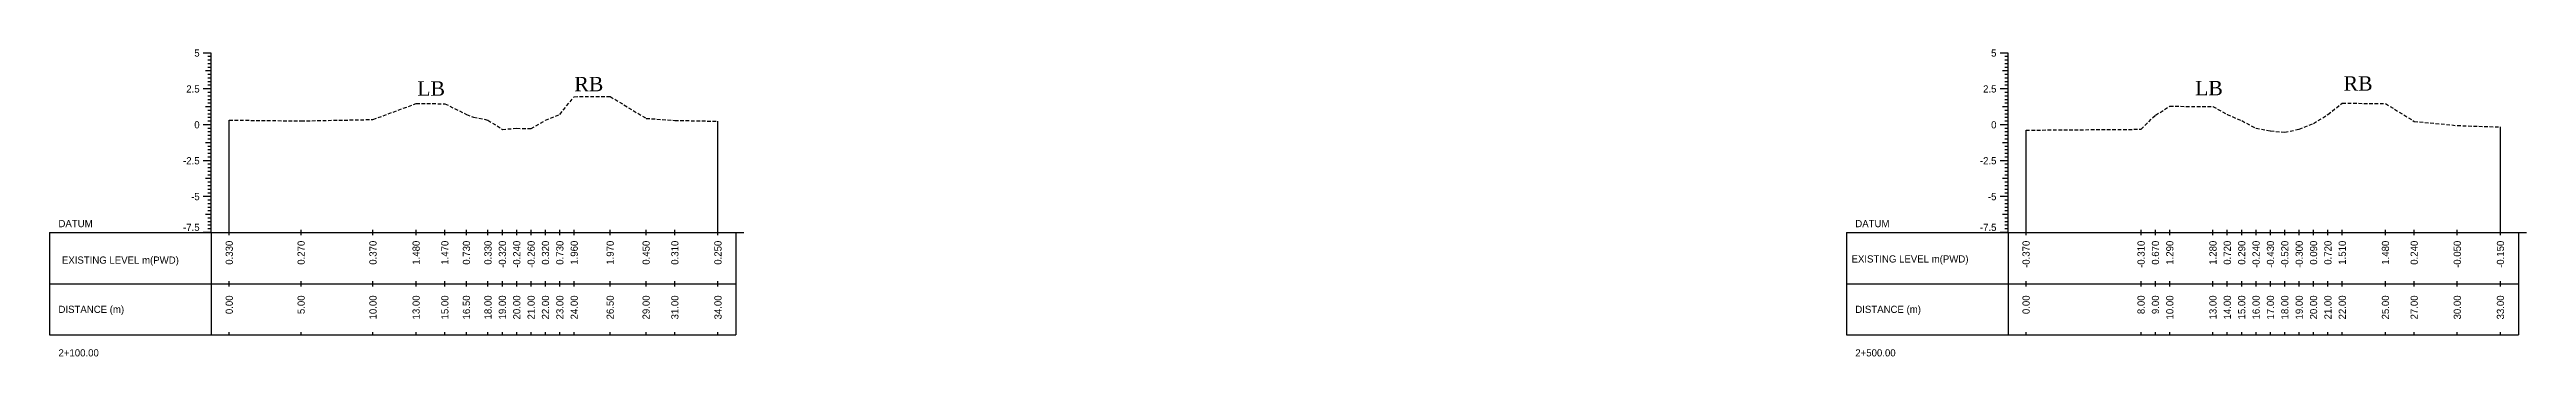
# Model space of a CAD drawing. Header units: inches. Extents: x 4752 to 6808, y -1487 to -426.
# Drawn here: x 5782.6 to 5954.9, y -1233.6 to -1212.2 of the extents above; entities that cross this region are included whole.
import ezdxf
from ezdxf.enums import TextEntityAlignment as Align

# ---------------------------------------------------------------- set-up
doc = ezdxf.new("R2010")
doc.units = ezdxf.units.IN
doc.header["$MEASUREMENT"] = 0
doc.linetypes.add('HIDDEN', pattern=[0.375, 0.25, -0.125])
doc.layers.add('CS_Drawing', color=7, linetype='Continuous')
doc.layers.add('GL', color=3, linetype='HIDDEN')
doc.styles.add('romans', font='romans.shx')

msp = doc.modelspace()

# ---------------------------------------------------------------- linework, layer by layer
at = {"layer": 'CS_Drawing'}
for p, q in [((5793.86, -1212.49), (5793.3, -1212.49)), ((5793.86, -1212.49), (5793.46, -1212.49)), ((5793.86, -1212.49), (5793.63, -1212.49)), ((5793.86, -1212.74), (5793.63, -1212.74)), ((5793.86, -1212.99), (5793.63, -1212.99)), ((5793.86, -1224.99), (5793.86, -1212.49)), ((5918.86, -1212.49), (5918.3, -1212.49)), ((5918.86, -1212.49), (5918.46, -1212.49)), ((5918.86, -1212.49), (5918.63, -1212.49)), ((5918.86, -1212.74), (5918.63, -1212.74)), ((5918.86, -1212.99), (5918.63, -1212.99)), ((5918.86, -1224.99), (5918.86, -1212.49)), ((5793.86, -1213.74), (5793.46, -1213.74)), ((5793.86, -1213.24), (5793.63, -1213.24)), ((5793.86, -1213.49), (5793.63, -1213.49)), ((5793.86, -1213.74), (5793.63, -1213.74)), ((5793.86, -1213.99), (5793.63, -1213.99)), ((5793.86, -1214.24), (5793.63, -1214.24)), ((5793.86, -1214.49), (5793.63, -1214.49)), ((5793.86, -1214.74), (5793.63, -1214.74)), ((5918.86, -1213.74), (5918.46, -1213.74)), ((5918.86, -1213.24), (5918.63, -1213.24)), ((5918.86, -1213.49), (5918.63, -1213.49)), ((5918.86, -1213.74), (5918.63, -1213.74)), ((5918.86, -1213.99), (5918.63, -1213.99)), ((5918.86, -1214.24), (5918.63, -1214.24)), ((5918.86, -1214.49), (5918.63, -1214.49)), ((5918.86, -1214.74), (5918.63, -1214.74)), ((5793.86, -1214.99), (5793.3, -1214.99)), ((5793.86, -1214.99), (5793.46, -1214.99)), ((5793.86, -1216.24), (5793.46, -1216.24)), ((5793.86, -1214.99), (5793.63, -1214.99)), ((5793.86, -1215.24), (5793.63, -1215.24)), ((5793.86, -1215.49), (5793.63, -1215.49)), ((5793.86, -1215.74), (5793.63, -1215.74)), ((5793.86, -1215.99), (5793.63, -1215.99)), ((5793.86, -1216.24), (5793.63, -1216.24)), ((5793.86, -1216.49), (5793.63, -1216.49)), ((5918.86, -1214.99), (5918.3, -1214.99)), ((5918.86, -1214.99), (5918.46, -1214.99)), ((5918.86, -1216.24), (5918.46, -1216.24)), ((5918.86, -1214.99), (5918.63, -1214.99)), ((5918.86, -1215.24), (5918.63, -1215.24)), ((5918.86, -1215.49), (5918.63, -1215.49)), ((5918.86, -1215.74), (5918.63, -1215.74)), ((5918.86, -1215.99), (5918.63, -1215.99)), ((5918.86, -1216.24), (5918.63, -1216.24)), ((5918.86, -1216.49), (5918.63, -1216.49)), ((5793.86, -1217.49), (5793.3, -1217.49)), ((5793.86, -1217.49), (5793.46, -1217.49)), ((5793.86, -1216.74), (5793.63, -1216.74)), ((5793.86, -1216.99), (5793.63, -1216.99)), ((5793.86, -1217.24), (5793.63, -1217.24)), ((5793.86, -1217.49), (5793.63, -1217.49)), ((5793.86, -1217.74), (5793.63, -1217.74)), ((5793.86, -1217.99), (5793.63, -1217.99)), ((5793.86, -1218.24), (5793.63, -1218.24)), ((5795.11, -1224.99), (5795.11, -1217.16)), ((5829.11, -1224.99), (5829.11, -1217.24)), ((5918.86, -1217.49), (5918.3, -1217.49)), ((5918.86, -1217.49), (5918.46, -1217.49)), ((5918.86, -1216.74), (5918.63, -1216.74)), ((5918.86, -1216.99), (5918.63, -1216.99)), ((5918.86, -1217.24), (5918.63, -1217.24)), ((5918.86, -1217.49), (5918.63, -1217.49)), ((5918.86, -1217.74), (5918.63, -1217.74)), ((5918.86, -1217.99), (5918.63, -1217.99)), ((5918.86, -1218.24), (5918.63, -1218.24)), ((5920.11, -1224.99), (5920.11, -1217.86)), ((5953.11, -1224.99), (5953.11, -1217.64)), ((5793.86, -1218.74), (5793.46, -1218.74)), ((5793.86, -1218.49), (5793.63, -1218.49)), ((5793.86, -1218.74), (5793.63, -1218.74)), ((5793.86, -1218.99), (5793.63, -1218.99)), ((5793.86, -1219.24), (5793.63, -1219.24)), ((5793.86, -1219.49), (5793.63, -1219.49)), ((5793.86, -1219.74), (5793.63, -1219.74)), ((5918.86, -1218.74), (5918.46, -1218.74)), ((5918.86, -1218.49), (5918.63, -1218.49)), ((5918.86, -1218.74), (5918.63, -1218.74)), ((5918.86, -1218.99), (5918.63, -1218.99)), ((5918.86, -1219.24), (5918.63, -1219.24)), ((5918.86, -1219.49), (5918.63, -1219.49)), ((5918.86, -1219.74), (5918.63, -1219.74)), ((5793.86, -1219.99), (5793.3, -1219.99)), ((5793.86, -1219.99), (5793.46, -1219.99)), ((5793.86, -1221.24), (5793.46, -1221.24)), ((5793.86, -1219.99), (5793.63, -1219.99)), ((5793.86, -1220.24), (5793.63, -1220.24)), ((5793.86, -1220.49), (5793.63, -1220.49)), ((5793.86, -1220.74), (5793.63, -1220.74)), ((5793.86, -1220.99), (5793.63, -1220.99)), ((5793.86, -1221.24), (5793.63, -1221.24)), ((5793.86, -1221.49), (5793.63, -1221.49)), ((5918.86, -1219.99), (5918.3, -1219.99)), ((5918.86, -1219.99), (5918.46, -1219.99)), ((5918.86, -1221.24), (5918.46, -1221.24)), ((5918.86, -1219.99), (5918.63, -1219.99)), ((5918.86, -1220.24), (5918.63, -1220.24)), ((5918.86, -1220.49), (5918.63, -1220.49)), ((5918.86, -1220.74), (5918.63, -1220.74)), ((5918.86, -1220.99), (5918.63, -1220.99)), ((5918.86, -1221.24), (5918.63, -1221.24)), ((5918.86, -1221.49), (5918.63, -1221.49)), ((5793.86, -1222.49), (5793.3, -1222.49)), ((5793.86, -1222.49), (5793.46, -1222.49)), ((5793.86, -1221.74), (5793.63, -1221.74)), ((5793.86, -1221.99), (5793.63, -1221.99)), ((5793.86, -1222.24), (5793.63, -1222.24)), ((5793.86, -1222.49), (5793.63, -1222.49)), ((5793.86, -1222.74), (5793.63, -1222.74)), ((5793.86, -1222.99), (5793.63, -1222.99)), ((5793.86, -1223.24), (5793.63, -1223.24)), ((5918.86, -1222.49), (5918.3, -1222.49)), ((5918.86, -1222.49), (5918.46, -1222.49)), ((5918.86, -1221.74), (5918.63, -1221.74)), ((5918.86, -1221.99), (5918.63, -1221.99)), ((5918.86, -1222.24), (5918.63, -1222.24)), ((5918.86, -1222.49), (5918.63, -1222.49)), ((5918.86, -1222.74), (5918.63, -1222.74)), ((5918.86, -1222.99), (5918.63, -1222.99)), ((5918.86, -1223.24), (5918.63, -1223.24)), ((5782.61, -1224.99), (5793.86, -1224.99)), ((5782.61, -1224.99), (5782.61, -1232.12)), ((5793.86, -1224.99), (5793.3, -1224.99)), ((5793.86, -1223.74), (5793.46, -1223.74)), ((5793.86, -1224.99), (5793.46, -1224.99)), ((5793.86, -1223.49), (5793.63, -1223.49)), ((5793.86, -1223.74), (5793.63, -1223.74)), ((5793.86, -1223.99), (5793.63, -1223.99)), ((5793.86, -1224.24), (5793.63, -1224.24)), ((5793.86, -1224.49), (5793.63, -1224.49)), ((5793.86, -1224.74), (5793.63, -1224.74)), ((5793.86, -1224.99), (5793.63, -1224.99)), ((5793.86, -1224.99), (5830.36, -1224.99)), ((5793.86, -1224.99), (5793.86, -1232.12)), ((5795.11, -1225.18), (5795.11, -1224.81)), ((5800.11, -1225.18), (5800.11, -1224.81)), ((5805.11, -1225.18), (5805.11, -1224.81)), ((5808.11, -1225.18), (5808.11, -1224.81)), ((5810.11, -1225.18), (5810.11, -1224.81)), ((5811.61, -1225.18), (5811.61, -1224.81)), ((5813.11, -1225.18), (5813.11, -1224.81)), ((5814.11, -1225.18), (5814.11, -1224.81)), ((5815.11, -1225.18), (5815.11, -1224.81)), ((5816.11, -1225.18), (5816.11, -1224.81)), ((5817.11, -1225.18), (5817.11, -1224.81)), ((5818.11, -1225.18), (5818.11, -1224.81)), ((5819.11, -1225.18), (5819.11, -1224.81)), ((5821.61, -1225.18), (5821.61, -1224.81)), ((5824.11, -1225.18), (5824.11, -1224.81)), ((5826.11, -1225.18), (5826.11, -1224.81)), ((5829.11, -1225.18), (5829.11, -1224.81)), ((5830.36, -1224.99), (5830.92, -1224.99)), ((5830.36, -1224.99), (5830.75, -1224.99)), ((5830.36, -1224.99), (5830.58, -1224.99)), ((5830.36, -1224.99), (5830.36, -1232.12)), ((5907.61, -1224.99), (5918.86, -1224.99)), ((5907.61, -1224.99), (5907.61, -1232.12)), ((5918.86, -1224.99), (5918.3, -1224.99)), ((5918.86, -1223.74), (5918.46, -1223.74)), ((5918.86, -1224.99), (5918.46, -1224.99)), ((5918.86, -1223.49), (5918.63, -1223.49)), ((5918.86, -1223.74), (5918.63, -1223.74)), ((5918.86, -1223.99), (5918.63, -1223.99)), ((5918.86, -1224.24), (5918.63, -1224.24)), ((5918.86, -1224.49), (5918.63, -1224.49)), ((5918.86, -1224.74), (5918.63, -1224.74)), ((5918.86, -1224.99), (5918.63, -1224.99)), ((5918.86, -1224.99), (5954.36, -1224.99)), ((5918.86, -1224.99), (5918.86, -1232.12)), ((5920.11, -1225.18), (5920.11, -1224.81)), ((5928.11, -1225.18), (5928.11, -1224.81)), ((5929.11, -1225.18), (5929.11, -1224.81)), ((5930.11, -1225.18), (5930.11, -1224.81)), ((5933.11, -1225.18), (5933.11, -1224.81)), ((5934.11, -1225.18), (5934.11, -1224.81)), ((5935.11, -1225.18), (5935.11, -1224.81)), ((5936.11, -1225.18), (5936.11, -1224.81)), ((5937.11, -1225.18), (5937.11, -1224.81)), ((5938.11, -1225.18), (5938.11, -1224.81)), ((5939.11, -1225.18), (5939.11, -1224.81)), ((5940.11, -1225.18), (5940.11, -1224.81)), ((5941.11, -1225.18), (5941.11, -1224.81)), ((5942.11, -1225.18), (5942.11, -1224.81)), ((5945.11, -1225.18), (5945.11, -1224.81)), ((5947.11, -1225.18), (5947.11, -1224.81)), ((5950.11, -1225.18), (5950.11, -1224.81)), ((5953.11, -1225.18), (5953.11, -1224.81)), ((5954.36, -1224.99), (5954.92, -1224.99)), ((5954.36, -1224.99), (5954.75, -1224.99)), ((5954.36, -1224.99), (5954.58, -1224.99)), ((5954.36, -1224.99), (5954.36, -1232.12)), ((5782.61, -1228.56), (5793.86, -1228.56)), ((5793.86, -1228.56), (5830.36, -1228.56)), ((5793.86, -1228.56), (5830.36, -1228.56)), ((5795.11, -1228.74), (5795.11, -1228.37)), ((5800.11, -1228.74), (5800.11, -1228.37)), ((5805.11, -1228.74), (5805.11, -1228.37)), ((5808.11, -1228.74), (5808.11, -1228.37)), ((5810.11, -1228.74), (5810.11, -1228.37)), ((5811.61, -1228.74), (5811.61, -1228.37)), ((5813.11, -1228.74), (5813.11, -1228.37)), ((5814.11, -1228.74), (5814.11, -1228.37)), ((5815.11, -1228.74), (5815.11, -1228.37)), ((5816.11, -1228.74), (5816.11, -1228.37)), ((5817.11, -1228.74), (5817.11, -1228.37)), ((5818.11, -1228.74), (5818.11, -1228.37)), ((5819.11, -1228.74), (5819.11, -1228.37)), ((5821.61, -1228.74), (5821.61, -1228.37)), ((5824.11, -1228.74), (5824.11, -1228.37)), ((5826.11, -1228.74), (5826.11, -1228.37)), ((5829.11, -1228.74), (5829.11, -1228.37)), ((5907.61, -1228.56), (5918.86, -1228.56)), ((5918.86, -1228.56), (5954.36, -1228.56)), ((5918.86, -1228.56), (5954.36, -1228.56)), ((5920.11, -1228.74), (5920.11, -1228.37)), ((5928.11, -1228.74), (5928.11, -1228.37)), ((5929.11, -1228.74), (5929.11, -1228.37)), ((5930.11, -1228.74), (5930.11, -1228.37)), ((5933.11, -1228.74), (5933.11, -1228.37)), ((5934.11, -1228.74), (5934.11, -1228.37)), ((5935.11, -1228.74), (5935.11, -1228.37)), ((5936.11, -1228.74), (5936.11, -1228.37)), ((5937.11, -1228.74), (5937.11, -1228.37)), ((5938.11, -1228.74), (5938.11, -1228.37)), ((5939.11, -1228.74), (5939.11, -1228.37)), ((5940.11, -1228.74), (5940.11, -1228.37)), ((5941.11, -1228.74), (5941.11, -1228.37)), ((5942.11, -1228.74), (5942.11, -1228.37)), ((5945.11, -1228.74), (5945.11, -1228.37)), ((5947.11, -1228.74), (5947.11, -1228.37)), ((5950.11, -1228.74), (5950.11, -1228.37)), ((5953.11, -1228.74), (5953.11, -1228.37)), ((5795.11, -1232.12), (5795.11, -1231.93)), ((5800.11, -1232.12), (5800.11, -1231.93)), ((5805.11, -1232.12), (5805.11, -1231.93)), ((5808.11, -1232.12), (5808.11, -1231.93)), ((5810.11, -1232.12), (5810.11, -1231.93)), ((5811.61, -1232.12), (5811.61, -1231.93)), ((5813.11, -1232.12), (5813.11, -1231.93)), ((5814.11, -1232.12), (5814.11, -1231.93)), ((5815.11, -1232.12), (5815.11, -1231.93)), ((5816.11, -1232.12), (5816.11, -1231.93)), ((5817.11, -1232.12), (5817.11, -1231.93)), ((5818.11, -1232.12), (5818.11, -1231.93)), ((5819.11, -1232.12), (5819.11, -1231.93)), ((5821.61, -1232.12), (5821.61, -1231.93)), ((5824.11, -1232.12), (5824.11, -1231.93)), ((5826.11, -1232.12), (5826.11, -1231.93)), ((5829.11, -1232.12), (5829.11, -1231.93)), ((5920.11, -1232.12), (5920.11, -1231.93)), ((5928.11, -1232.12), (5928.11, -1231.93)), ((5929.11, -1232.12), (5929.11, -1231.93)), ((5930.11, -1232.12), (5930.11, -1231.93)), ((5933.11, -1232.12), (5933.11, -1231.93)), ((5934.11, -1232.12), (5934.11, -1231.93)), ((5935.11, -1232.12), (5935.11, -1231.93)), ((5936.11, -1232.12), (5936.11, -1231.93)), ((5937.11, -1232.12), (5937.11, -1231.93)), ((5938.11, -1232.12), (5938.11, -1231.93)), ((5939.11, -1232.12), (5939.11, -1231.93)), ((5940.11, -1232.12), (5940.11, -1231.93)), ((5941.11, -1232.12), (5941.11, -1231.93)), ((5942.11, -1232.12), (5942.11, -1231.93)), ((5945.11, -1232.12), (5945.11, -1231.93)), ((5947.11, -1232.12), (5947.11, -1231.93)), ((5950.11, -1232.12), (5950.11, -1231.93)), ((5953.11, -1232.12), (5953.11, -1231.93)), ((5782.61, -1232.12), (5793.86, -1232.12)), ((5793.86, -1232.12), (5830.36, -1232.12)), ((5907.61, -1232.12), (5918.86, -1232.12)), ((5918.86, -1232.12), (5954.36, -1232.12))]:
    msp.add_line(p, q, dxfattribs=at)
at = {"layer": 'GL'}
for points in [[(5795.11, -1217.16), (5800.11, -1217.22), (5805.11, -1217.12), (5808.11, -1216.01), (5810.11, -1216.02), (5811.61, -1216.76), (5812.11, -1216.96), (5813.11, -1217.16), (5814.11, -1217.81), (5815.11, -1217.73), (5816.11, -1217.75), (5817.11, -1217.17), (5818.11, -1216.76), (5819.11, -1215.53), (5821.61, -1215.52), (5824.11, -1217.04), (5826.11, -1217.18), (5829.11, -1217.24)], [(5920.11, -1217.86), (5928.11, -1217.8), (5929.11, -1216.82), (5930.11, -1216.2), (5933.11, -1216.21), (5934.11, -1216.77), (5935.11, -1217.2), (5936.11, -1217.73), (5937.11, -1217.92), (5938.11, -1218.01), (5939.11, -1217.79), (5940.11, -1217.4), (5941.11, -1216.77), (5942.11, -1215.98), (5945.11, -1216.01), (5947.11, -1217.25), (5950.11, -1217.54), (5953.11, -1217.64)]]:
    msp.add_lwpolyline(points, dxfattribs=at)

# ---------------------------------------------------------------- texts
at = {"char_height": 1, "width": 325.847, "attachment_point": 1, "style": 'romans'}
for s, insert in [('{\\fTimes New Roman|b0|i0|c0|p18;LB}', (5808.19, -1214.46)), ('\\pi-1,l1;{\\fTimes New Roman|b0|i0|c0|p18;RB}', (5819.12, -1214.15)), ('{\\fTimes New Roman|b0|i0|c0|p18;LB}', (5931.87, -1214.43)), ('\\pi-1,l1;{\\fTimes New Roman|b0|i0|c0|p18;RB}', (5942.2, -1214.11))]:
    msp.add_mtext(s, dxfattribs=dict(at, insert=insert))
at = {"layer": 'CS_Drawing'}
for s, p in [('5', (5793.05, -1212.49)), ('5', (5918.05, -1212.49)), ('2.5', (5793.05, -1214.99)), ('2.5', (5918.05, -1214.99)), ('0', (5793.05, -1217.49)), ('0', (5918.05, -1217.49)), ('-2.5', (5793.05, -1219.99)), ('-2.5', (5918.05, -1219.99)), ('-5', (5793.05, -1222.49)), ('-5', (5918.05, -1222.49))]:
    msp.add_text(s, height=0.5, dxfattribs=at).set_placement(p, align=Align.MIDDLE_RIGHT)
for s, p in [('DATUM', (5783.23, -1224.37)), ('DATUM', (5908.23, -1224.37)), ('EXISTING LEVEL m(PWD)', (5783.47, -1226.91)), ('EXISTING LEVEL m(PWD)', (5907.97, -1226.83)), ('DISTANCE (m)', (5783.23, -1230.34)), ('DISTANCE (m)', (5908.23, -1230.34)), ('2+100.00', (5783.23, -1233.37)), ('2+500.00', (5908.23, -1233.37))]:
    msp.add_text(s, height=0.5, dxfattribs=at).set_placement(p, align=Align.MIDDLE_LEFT)
for p in [(5793.05, -1224.88), (5918.05, -1224.88)]:
    msp.add_text('-7.5', height=0.5, dxfattribs=at).set_placement(p, align=Align.RIGHT)
for s, p in [('0.330', (5795.11, -1225.56)), ('0.270', (5800.11, -1225.56)), ('0.370', (5805.11, -1225.56)), ('1.480', (5808.11, -1225.56)), ('1.470', (5810.11, -1225.56)), ('0.730', (5811.61, -1225.56)), ('0.330', (5813.11, -1225.56)), ('-0.320', (5814.11, -1225.56)), ('-0.240', (5815.11, -1225.56)), ('-0.260', (5816.11, -1225.56)), ('0.320', (5817.11, -1225.56)), ('0.730', (5818.11, -1225.56)), ('1.960', (5819.11, -1225.56)), ('1.970', (5821.61, -1225.56)), ('0.450', (5824.11, -1225.56)), ('0.310', (5826.11, -1225.56)), ('0.250', (5829.11, -1225.56)), ('-0.370', (5920.11, -1225.56)), ('-0.310', (5928.11, -1225.56)), ('0.670', (5929.11, -1225.56)), ('1.290', (5930.11, -1225.56)), ('1.280', (5933.11, -1225.56)), ('0.720', (5934.11, -1225.56)), ('0.290', (5935.11, -1225.56)), ('-0.240', (5936.11, -1225.56)), ('-0.430', (5937.11, -1225.56)), ('-0.520', (5938.11, -1225.56)), ('-0.300', (5939.11, -1225.56)), ('0.090', (5940.11, -1225.56)), ('0.720', (5941.11, -1225.56)), ('1.510', (5942.11, -1225.56)), ('1.480', (5945.11, -1225.56)), ('0.240', (5947.11, -1225.56)), ('-0.050', (5950.11, -1225.56)), ('-0.150', (5953.11, -1225.56)), ('0.00', (5795.11, -1229.37)), ('5.00', (5800.11, -1229.37)), ('10.00', (5805.11, -1229.37)), ('13.00', (5808.11, -1229.37)), ('15.00', (5810.11, -1229.37)), ('16.50', (5811.61, -1229.37)), ('18.00', (5813.11, -1229.37)), ('19.00', (5814.11, -1229.37)), ('20.00', (5815.11, -1229.37)), ('21.00', (5816.11, -1229.37)), ('22.00', (5817.11, -1229.37)), ('23.00', (5818.11, -1229.37)), ('24.00', (5819.11, -1229.37)), ('26.50', (5821.61, -1229.37)), ('29.00', (5824.11, -1229.37)), ('31.00', (5826.11, -1229.37)), ('34.00', (5829.11, -1229.37)), ('0.00', (5920.11, -1229.37)), ('8.00', (5928.11, -1229.37)), ('9.00', (5929.11, -1229.37)), ('10.00', (5930.11, -1229.37)), ('13.00', (5933.11, -1229.37)), ('14.00', (5934.11, -1229.37)), ('15.00', (5935.11, -1229.37)), ('16.00', (5936.11, -1229.37)), ('17.00', (5937.11, -1229.37)), ('18.00', (5938.11, -1229.37)), ('19.00', (5939.11, -1229.37)), ('20.00', (5940.11, -1229.37)), ('21.00', (5941.11, -1229.37)), ('22.00', (5942.11, -1229.37)), ('25.00', (5945.11, -1229.37)), ('27.00', (5947.11, -1229.37)), ('30.00', (5950.11, -1229.37)), ('33.00', (5953.11, -1229.37))]:
    msp.add_text(s, height=0.5, rotation=90, dxfattribs=at).set_placement(p, align=Align.MIDDLE_RIGHT)

doc.saveas('drawing.dxf')
